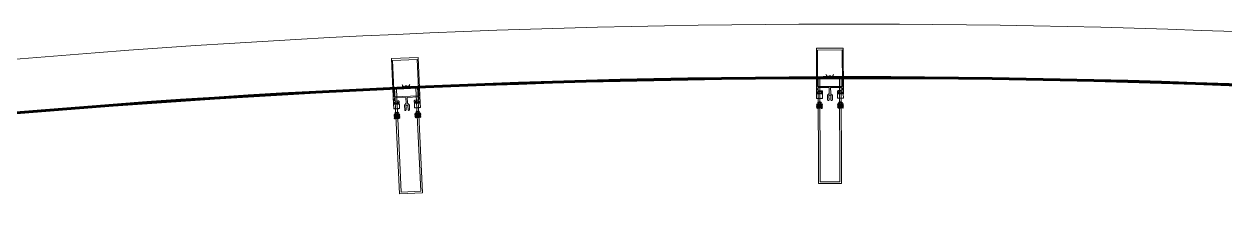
# Model space of a CAD drawing. Header units: millimetres. Extents: x 8275 to 147087, y -297470 to -191881.
# Drawn here: x 76719 to 80101, y -247858 to -247287 of the extents above; entities that cross this region are included whole.
import ezdxf

# ---------------------------------------------------------------- set-up
doc = ezdxf.new("R2010")
doc.units = ezdxf.units.MM
doc.header["$LTSCALE"] = 250
doc.header["$MEASUREMENT"] = 0
doc.layers.add('hatch', color=9, linetype='Continuous', lineweight=0)
doc.layers.add('win', color=4, linetype='Continuous', lineweight=20)

msp = doc.modelspace()

# ---------------------------------------------------------------- hatches: boundary and pattern name
at = {"layer": 'hatch', "extrusion": (1.065102395951972e-05, -0.002688804575537466, 0.9999963851017215)}
h = msp.add_hatch(dxfattribs=at)
h.set_pattern_fill('AR-HBONE', color=256, scale=0.4111842104963491, angle=-3.981092471524111e-21, style=0)
h.set_pattern_definition([(45, (-6686.604069098976, -321391.5690825591), (1.826026250645192e-16, 2.326009148470442), [4.934210525956189, -1.644736841985396]), (135, (-6685.44106452461, -321390.4060779848), (1.826026250645192e-16, 2.326009148470442), [4.934210525956189, -1.644736841985396])])
h.paths.add_polyline_path([(78956.29222888083, -247510.0362397839), (78956.30037286648, -247512.0921447052), (78961.78278598798, -247512.0704274246), (78961.77464201071, -247510.0145224918)], flags=16)
h.paths.add_polyline_path([(79020.6017960287, -247509.7814926672), (79020.6099400041, -247511.8373975775), (79015.12752687887, -247511.8591148586), (79015.11938289416, -247509.8032099368)], flags=16)
edge = h.paths.add_edge_path()
edge.add_arc((78966.62825862181, -247524.2599392514), 0.6853070175936381, -179.7730375600463, 0.22696243995380883, ccw=False)
edge.add_arc((78965.25765533795, -247524.2653685717), 0.6853070175936381, -179.7730375600463, 0.22696243995380883, ccw=False)
edge.add_arc((78963.88705205687, -247524.2707978919), 0.6853070184712208, -179.77303763675252, 0.22696236324748043, ccw=False)
edge.add_arc((78962.51644876928, -247524.276227212), 0.6853070185111109, -179.7730374866751, 0.22696251332502015, ccw=False)
edge.add_arc((78961.14584548728, -247524.2816565325), 0.6853070167758907, -179.77303733076133, 0.2269626692386737, ccw=False)
edge.add_arc((78959.775242209, -247524.2870858528), 0.6853070175936381, -179.7730375600463, 0.22696243995380883, ccw=False)
edge.add_arc((78958.404638927, -247524.2925151729), 0.6853070175936381, -179.77303755921253, 0.2269624407874744, ccw=False)
edge.add_arc((78957.03403564406, -247524.2979444932), 0.685307018531056, -179.7730374866751, 0.22696251332502015, ccw=False)
edge.add_arc((78955.66343236671, -247524.3033738134), 0.6853070148412199, -179.77303762841484, 0.22696237158521626, ccw=False)
edge.add_arc((78954.29282908377, -247524.3088031337), 0.6853070203261112, -179.77303749084388, 0.22696250915612382, ccw=False)
edge.add_arc((78952.92222579618, -247524.3142324537), 0.6853070175936381, -179.7730375600463, 0.22696243995380883, ccw=False)
edge.add_arc((78951.5516225179, -247524.319661774), 0.6853070149010551, -179.77303747666997, 0.22696252333008715, ccw=False)
edge.add_line((78950.86632087876, -247524.3223764341), (78950.8179597366, -247512.1138619772))
edge.add_line((78950.81795974125, -247512.1138619867), (78954.65564893422, -247512.09865989))
edge.add_line((78954.6556489305, -247512.0986598897), (78954.64750494485, -247510.0427549589))
edge.add_line((78954.64750494485, -247510.0427549682), (78952.86572067768, -247510.0498130846))
edge.add_line((78952.86572067675, -247510.0498130847), (78954.50033735999, -247506.6167759617))
edge.add_line((78954.50033736185, -247506.6167759618), (78963.4305998362, -247506.5814008517))
edge.add_line((78963.43059983433, -247506.5814008494), (78965.2011502148, -247510.0009492003))
edge.add_line((78965.2011502148, -247510.0009492025), (78963.41936594763, -247510.0080073188))
edge.add_line((78963.41936594856, -247510.0080073189), (78963.42750992955, -247512.0639122406))
edge.add_line((78963.42750992862, -247512.0639122404), (78967.26519911786, -247512.0487101438))
edge.add_line((78967.26519911693, -247512.0487101433), (78967.31356052452, -247524.2572929122))
edge.add_arc((79010.37843815194, -247524.0012114781), 0.6853070175936381, 180.2269625099901, 360.22696250999)
edge.add_arc((79011.7490414358, -247523.9957821583), 0.6853070175936381, 180.2269625099901, 360.22696250999)
edge.add_arc((79013.11964471781, -247523.9903528378), 0.6853070184512756, 180.2269625866963, 360.2269625866962)
edge.add_arc((79014.4902480054, -247523.9849235174), 0.685307018531056, 180.2269624366188, 360.2269624366191)
edge.add_arc((79015.86085128461, -247523.9794941974), 0.6853070167758907, 180.2269622807051, 360.2269622807054)
edge.add_arc((79017.23145456568, -247523.9740648772), 0.6853070175936381, 180.2269625099901, 360.22696250999)
edge.add_arc((79018.60205784396, -247523.9686355568), 0.6853070176135833, 180.2269625091563, 360.2269625091562)
edge.add_arc((79019.97266113249, -247523.9632062371), 0.6853070185111109, 180.2269624366188, 360.2269624366191)
edge.add_arc((79021.34326440984, -247523.9577769167), 0.6853070148611651, 180.2269625783587, 360.2269625783586)
edge.add_arc((79022.71386769184, -247523.9523475961), 0.6853070203261112, 180.2269624407876, 360.2269624407879)
edge.add_arc((79024.08447098036, -247523.9469182763), 0.6853070175936381, 180.2269625099901, 360.22696250999)
edge.add_arc((79025.45507425585, -247523.9414889558), 0.6853070149210002, 180.2269624266137, 360.2269624266139)
edge.add_line((79026.14037589592, -247523.9387742957), (79026.09235313119, -247511.8156802984))
edge.add_line((79026.09235313025, -247511.8156802968), (79022.25466394101, -247511.8308823935))
edge.add_line((79022.25466394101, -247511.8308823935), (79022.24651996003, -247509.7749774719))
edge.add_line((79022.24651996003, -247509.7749774716), (79024.02830422812, -247509.7679193552))
edge.add_line((79024.02830423092, -247509.7679193671), (79022.36654094563, -247506.3479400728))
edge.add_line((79022.36654094936, -247506.3479400721), (79013.43627847501, -247506.3833152007))
edge.add_line((79013.43627847315, -247506.3833151914), (79011.69287469008, -247509.8167832394))
edge.add_line((79011.69287469101, -247509.8167832375), (79013.47465895818, -247509.8097251211))
edge.add_line((79013.47465895818, -247509.8097251325), (79013.4828029401, -247511.8656300541))
edge.add_line((79013.4828029373, -247511.8656300537), (79009.64511374806, -247511.8808321504))
edge.add_line((79009.64511375458, -247511.8808321506), (79009.69313679033, -247524.0039944688))
at = {"layer": 'hatch', "extrusion": (0.0001252760256707804, -0.002685905695873427, 0.9999963851017214)}
h = msp.add_hatch(dxfattribs=at)
h.set_pattern_fill('AR-HBONE', color=256, scale=0.4111842104963557, angle=-2.426570649309934e-20, style=0)
h.set_pattern_definition([(45, (-6685.308676708111, -321391.5408851135), (1.826014860389563e-16, 2.326009148470477), [4.934210525956261, -1.644736841985423]), (135, (-6684.145672133745, -321390.3778805391), (1.826014860389563e-16, 2.326009148470477), [4.934210525956261, -1.644736841985423])])
h.paths.add_polyline_path([(77765.92698897506, -247539.2407403777), (77766.02277746788, -247541.294428751), (77771.49927979606, -247541.0389927814), (77771.40349131069, -247538.9853043964)], flags=16)
h.paths.add_polyline_path([(77830.16722157682, -247536.2444363263), (77830.26301006033, -247538.2981246889), (77824.78650773028, -247538.5535606589), (77824.69071923653, -247536.4998722853)], flags=16)
edge = h.paths.add_edge_path()
edge.add_arc((77776.86003706502, -247553.0108382998), 0.6853070175936512, -177.32953576583395, 2.6704642341661042, ccw=False)
edge.add_arc((77775.49091148088, -247553.0746972925), 0.6853070175936512, -177.32953576583395, 2.6704642341661042, ccw=False)
edge.add_arc((77774.12178589767, -247553.1385562849), 0.6853070184712339, -177.32953584254017, 2.6704641574598895, ccw=False)
edge.add_arc((77772.75266030888, -247553.2024152775), 0.685307018511124, -177.32953569246274, 2.6704643075373156, ccw=False)
edge.add_arc((77771.38353472567, -247553.2662742704), 0.6853070167759038, -177.3295355365491, 2.670464463451026, ccw=False)
edge.add_arc((77770.01440914618, -247553.3301332627), 0.6853070175936512, -177.32953576583395, 2.6704642341661042, ccw=False)
edge.add_arc((77768.64528356298, -247553.3939922552), 0.6853070175936512, -177.32953576500017, 2.6704642349998267, ccw=False)
edge.add_arc((77767.27615797883, -247553.4578512477), 0.6853070185310691, -177.32953569246274, 2.6704643075373156, ccw=False)
edge.add_arc((77765.90703239842, -247553.52171024), 0.685307014841233, -177.3295358342026, 2.6704641657975117, ccw=False)
edge.add_arc((77764.53790681521, -247553.5855692325), 0.6853070203261243, -177.32953569663164, 2.6704643033684192, ccw=False)
edge.add_arc((77763.16878122548, -247553.6494282251), 0.6853070175936512, -177.32953576583395, 2.6704642341661042, ccw=False)
edge.add_arc((77761.799655646, -247553.7132872175), 0.6853070149010682, -177.32953568245762, 2.6704643175423826, ccw=False)
edge.add_line((77761.11509285672, -247553.7452167136), (77760.54627513225, -247541.5498647121))
edge.add_line((77760.54627513784, -247541.5498647215), (77764.37982677566, -247541.3710595423))
edge.add_line((77764.37982677101, -247541.3710595421), (77764.28403827632, -247539.3173711593))
edge.add_line((77764.28403827726, -247539.3173711688), (77762.5041750175, -247539.4003878591))
edge.add_line((77762.50417501843, -247539.4003878591), (77763.99094054653, -247535.9007816161))
edge.add_line((77763.99094054653, -247535.9007816162), (77772.9115749727, -247535.4847038501))
edge.add_line((77772.91157496991, -247535.4847038478), (77774.82630526825, -247538.8256569243))
edge.add_line((77774.82630526731, -247538.8256569265), (77773.04644200756, -247538.9086736169))
edge.add_line((77773.04644201035, -247538.9086736169), (77773.14223050038, -247540.9623619906))
edge.add_line((77773.14223049852, -247540.9623619905), (77776.97578213262, -247540.7835568115))
edge.add_line((77776.97578213076, -247540.7835568111), (77777.54460303197, -247552.9789770512))
edge.add_arc((77820.5594060029, -247550.8870907715), 0.6853070175936512, 182.6704643042023, 362.6704643042021)
edge.add_arc((77821.92853158704, -247550.8232317793), 0.6853070175936512, 182.6704643042023, 362.6704643042021)
edge.add_arc((77823.29765717025, -247550.7593727865), 0.6853070184512887, 182.6704643809085, 362.6704643809084)
edge.add_arc((77824.66678275997, -247550.6955137936), 0.6853070185310691, 182.670464230831, 362.6704642308313)
edge.add_arc((77826.03590834039, -247550.6316548014), 0.6853070167759038, 182.6704640749173, 362.6704640749176)
edge.add_arc((77827.4050339236, -247550.567795809), 0.6853070175936512, 182.6704643042023, 362.6704643042021)
edge.add_arc((77828.77415950308, -247550.5039368165), 0.6853070176135964, 182.6704643033685, 362.6704643033684)
edge.add_arc((77830.14328509188, -247550.4400778242), 0.685307018511124, 182.670464230831, 362.6704642308313)
edge.add_arc((77831.51241067136, -247550.3762188317), 0.6853070148611782, 182.6704643725709, 362.6704643725707)
edge.add_arc((77832.8815362555, -247550.3123598389), 0.6853070203261243, 182.6704642349998, 362.6704642350002)
edge.add_arc((77834.25066184523, -247550.2485008466), 0.6853070175936512, 182.6704643042023, 362.6704643042021)
edge.add_arc((77835.61978742192, -247550.184641854), 0.6853070149210133, 182.6704642208259, 362.6704642208262)
edge.add_line((77836.30435021306, -247550.1527123578), (77835.73951239316, -247538.0426887207))
edge.add_line((77835.73951239316, -247538.0426887192), (77831.90596075906, -247538.2214938982))
edge.add_line((77831.90596075999, -247538.2214938981), (77831.81017226996, -247536.1678055244))
edge.add_line((77831.81017226996, -247536.1678055241), (77833.59003552972, -247536.0847888337))
edge.add_line((77833.59003553251, -247536.0847888455), (77831.78397504232, -247532.7387671641))
edge.add_line((77831.78397504604, -247532.7387671634), (77822.8633406208, -247533.1548449479))
edge.add_line((77822.86334061893, -247533.1548449386), (77821.26790527898, -247536.6595197684))
edge.add_line((77821.26790527898, -247536.6595197666), (77823.04776853873, -247536.5765030762))
edge.add_line((77823.04776853966, -247536.5765030875), (77823.14355702969, -247538.6301914612))
edge.add_line((77823.14355702783, -247538.630191461), (77819.31000539372, -247538.80899664))
edge.add_line((77819.31000540024, -247538.8089966399), (77819.8748464034, -247550.9190885242))

# ---------------------------------------------------------------- linework, layer by layer
at = {"layer": 'win', "extrusion": (1.065102395966138e-05, -0.00268880457553745, 0.9999963851017215)}
for p, q in [((78977.15637209686, -247428.5977975088, -11300.6378476528), (78978.53240466071, -247429.9629665407, -11300.6378476528)), ((78978.55412178254, -247435.4453598411, -11300.6378476528), (78977.18894778145, -247436.8213874747, -11300.6378476528)), ((78978.53240466071, -247429.9629665407, -11300.6378476528), (78978.55412178254, -247435.4453598411, -11300.6378476528)), ((78999.08602460427, -247428.5109286989, -11300.6378476528), (78997.72085060319, -247429.8869563209, -11300.6378476528)), ((78997.72085060319, -247429.8869563209, -11300.6378476528), (78997.74256772595, -247435.3693496328, -11300.6378476528)), ((78997.74256772595, -247435.3693496328, -11300.6378476528), (78999.11860029539, -247436.7345186648, -11300.6378476528))]:
    msp.add_line(p, q, dxfattribs=at)
at = {"layer": 'win', "extrusion": (0.0001252760256709213, -0.002685905695873425, 0.9999963851017215)}
for p, q in [((77783.26247330895, -247457.0097207892, -11300.6378476528), (77784.69545743568, -247458.3149826768, -11300.6378476528)), ((77784.95089155948, -247463.791465247, -11300.6378476528), (77783.64562449558, -247465.2244446596, -11300.6378476528)), ((77784.69545743568, -247458.3149826768, -11300.6378476528), (77784.95089155948, -247463.791465247, -11300.6378476528)), ((77805.1684828098, -247455.9879805945, -11300.6378476528), (77803.86321574776, -247457.4209599955, -11300.6378476528)), ((77803.86321574776, -247457.4209599955, -11300.6378476528), (77804.11864987155, -247462.8974425772, -11300.6378476528)), ((77804.11864987155, -247462.8974425772, -11300.6378476528), (77805.55163400387, -247464.202704465, -11300.6378476528))]:
    msp.add_line(p, q, dxfattribs=at)
at = {"layer": 'win', "extrusion": (1.065102395966138e-05, -0.00268880457553745, 0.9999963851017215), "elevation": -10436.58767285395}
msp.add_lwpolyline([(78991.23328242404, -247521.2740148322), (78991.7836954663, -247521.8200844132), (78991.23762587292, -247522.3704974527), (78991.24848452189, -247525.111704022), (78991.79889756016, -247525.6577736005), (78991.25282797862, -247526.2081866449), (78991.26368661743, -247528.9493932108), (78991.81985317694, -247529.501170909, 0.9606708062894292), (78995.37712525936, -247529.344286231), (78995.32719149555, -247516.7387707124, 0.1989123673796638), (78994.59768836106, -247514.9971399214), (78991.23248448242, -247511.6584917586, -0.1989123673796519), (78990.50298134997, -247509.9168609648), (78990.44048024237, -247494.1387845019), (79020.8678730942, -247494.0182535934, -0.414213562373095), (79023.34473177113, -247496.4755667187), (79023.36047680076, -247500.4503162468, -0.414213562373095), (79020.903163675, -247502.9271749249), (79012.13130267557, -247502.9619225825, 0.414213562373095), (79009.67398953781, -247505.4387812596), (79009.69950734923, -247511.8806166781), (79013.53719654206, -247511.8654145926), (79013.52905255508, -247509.8095096597), (79011.74726828063, -247509.816567788), (79011.73369498242, -247506.3900595793), (79024.06912452681, -247506.3411956972), (79024.08269782382, -247509.7677038948), (79022.30091355041, -247509.7747620217), (79022.30905753853, -247511.8306669322), (79026.14674672094, -247511.8154648347), (79025.63693287697, -247383.1067703542), (78950.25375240033, -247383.4053829686), (78950.76356624378, -247512.1140774589), (78954.60125543112, -247512.0988753635), (78954.59311144207, -247510.0429704298), (78952.81132717765, -247510.0500285579), (78952.79775388655, -247506.6235203491), (78965.13318341321, -247506.5746564678), (78965.14675671785, -247510.0011646756), (78963.36497245135, -247510.0082227926), (78963.37311643091, -247512.0641277141), (78967.21080562331, -247512.0489256059), (78967.18528781057, -247505.6070901877, 0.414213562373095), (78964.70842913314, -247503.1497770546), (78955.93656813313, -247503.1845247133, -0.414213562373095), (78953.45970944184, -247500.7272115787), (78953.44396441887, -247496.7524620631, -0.414213562373095), (78955.90127754667, -247494.2756033718), (78986.32867040217, -247494.1550724632), (78986.39117150693, -247509.933148926, -0.1989123673796519), (78985.67548917547, -247511.6805044798), (78982.33684101889, -247515.0457083569, 0.1989123673796638), (78981.62115867625, -247516.793063921), (78981.67109244203, -247529.3985794336, 0.9606708062894292), (78985.22949580177, -247529.527277047), (78985.78127349452, -247528.971110481), (78985.77041486427, -247526.2299039256), (78985.22000181464, -247525.683834338), (78985.76607139339, -247525.133421291), (78985.7552127547, -247522.3922147342), (78985.2047997225, -247521.8461451496), (78985.75086930495, -247521.2957321027), (78985.7400106628, -247518.5545255466), (78985.18959761923, -247518.0084559587), (78988.46601511724, -247514.7059777157), (78991.76849336336, -247517.9823952219), (78991.22242378598, -247518.5328082652)], format="xyb", close=True, dxfattribs=at)
for points in [[(78953.0166762457, -247388.8769374578), (78953.42333299752, -247491.5441695856), (79023.32410035758, -247491.2672742544), (79022.91744359983, -247388.6000421157)], [(78956.29222892819, -247510.0362397895), (78956.30037291939, -247512.0921447122), (78961.78278603578, -247512.0704274295), (78961.7746420607, -247510.0145224996)], [(79020.60179607246, -247509.7814926737), (79020.60994005045, -247511.837397583), (79015.127526932, -247511.859114865), (79015.11938294016, -247509.8032099426)]]:
    msp.add_lwpolyline(points, close=True, dxfattribs=at)
at = {"layer": 'win', "extrusion": (0.0001252760256709213, -0.002685905695873425, 0.9999963851017215), "elevation": -10438.28572942128}
msp.add_lwpolyline([(77801.31538611726, -247548.9786127156), (77801.88857995192, -247549.5007193477), (77801.36647330654, -247550.0739131774), (77801.4941912977, -247552.8121643492), (77802.06738512724, -247553.3342709793), (77801.5452784935, -247553.9074648135), (77801.67299647444, -247556.6457159822), (77802.2521819544, -247557.1732802451, 0.9606708062894292), (77805.7995309286, -247556.8648766762), (77805.21221617566, -247544.2729516343, 0.1989123673796638), (77804.40912326348, -247542.5640062254), (77800.9046385275, -247539.3718665946, -0.1989123673796519), (77800.10154562054, -247537.6629211825), (77799.36641527775, -247521.9018556532), (77829.76100321779, -247520.4841860202, -0.414213562373095), (77832.34037545064, -247522.8336658785), (77832.52556652782, -247526.8041300806, -0.414213562373095), (77830.17608666787, -247529.3835023108), (77821.41368294081, -247529.7921998708, 0.414213562373095), (77819.06420307068, -247532.371572101), (77819.3643403409, -247538.8064623358), (77823.19789197565, -247538.627657168), (77823.10210347989, -247536.5739687833), (77821.32224021669, -247536.6569854856), (77821.16259273775, -247533.2341715236), (77833.4847229953, -247532.6594405909), (77833.6443704732, -247536.082254542), (77831.86450720493, -247536.165271243), (77831.96029570256, -247538.2189596053), (77835.79384733147, -247538.0401544259), (77829.79710157833, -247409.4702240945), (77754.49519452087, -247412.9824686827), (77760.49194027107, -247541.552399024), (77764.32549190486, -247541.373593846), (77764.2297034113, -247539.3199054606), (77762.44984015067, -247539.4029221624), (77762.29019267735, -247535.9801082002), (77774.61232291916, -247535.4053772688), (77774.77197040227, -247538.8281912295), (77772.9921071438, -247538.9112079206), (77773.08789563079, -247540.9648962943), (77776.92144727094, -247540.7860911039), (77776.62130999852, -247534.3512008692, 0.414213562373095), (77774.04193776427, -247532.0017210031), (77765.27953403765, -247532.4104185639, -0.414213562373095), (77762.70016179529, -247530.0609386975), (77762.51497072134, -247526.0904745074, -0.414213562373095), (77764.864450583, -247523.5111022638), (77795.25903853143, -247522.0934326307), (77795.99416886942, -247537.8544981605, -0.1989123673796519), (77795.35363442336, -247539.6307774895), (77792.16149479583, -247543.135262226, 0.1989123673796638), (77791.52096034221, -247544.9115415656), (77792.10827509336, -247557.5034666015, 0.9606708062894292), (77795.66892988629, -247557.4803374261), (77796.19649414494, -247556.9011519414), (77796.06877617267, -247554.1629007827), (77795.49558233196, -247553.6407941437), (77796.01768896182, -247553.0676003073), (77795.88997098115, -247550.3293491477), (77795.31677715972, -247549.8072425108), (77795.83888378959, -247549.2340486745), (77795.71116581155, -247546.4957975161), (77795.13797197145, -247545.9736908766), (77798.27061177937, -247542.5345278967), (77801.70977476731, -247545.667167713), (77801.18766813811, -247546.2403615458)], format="xyb", close=True, dxfattribs=at)
at = {"layer": 'win', "extrusion": (0.0001252760256709213, -0.002685905695873425, 0.9999963851017215)}
for points, elevation in [([(77757.48888165933, -247418.3312530328), (77762.27230654738, -247520.8877972848), (77832.09771128102, -247517.6309886686), (77827.31428638301, -247415.0744444059)], -10438.28572942129), ([(77765.92698901077, -247539.2407403826), (77766.02277750999, -247541.294428757), (77771.49927983443, -247541.0389927859), (77771.40349135119, -247538.9853044036)], -10438.28572942129), ([(77830.16722161112, -247536.2444363321), (77830.26301009911, -247538.2981246938), (77824.78650777368, -247538.5535606647), (77824.6907192725, -247536.4998722905)], -10438.28572942128)]:
    msp.add_lwpolyline(points, close=True, dxfattribs=dict(at, elevation=elevation))
at = {"layer": 'win', "elevation": -11300.6378476528}
for points in [[(79021.16296130558, -247735.5661363145), (79019.97459598957, -247435.568490011), (78954.9751059576, -247435.8259691624), (78956.16347127175, -247735.8236154666)], [(79016.14319444494, -247730.5859816311), (79014.99444130575, -247440.5882568713), (78959.9948728173, -247440.8061238455), (78961.14362595556, -247730.8038486058)], [(77840.99026396824, -247761.7913377437), (77827.01285811095, -247462.1171277668), (77762.08344594901, -247465.1455657023), (77776.06085180538, -247764.8197756798)], [(77835.76273703715, -247757.0297243415), (77822.25124470843, -247467.3446546975), (77767.3109728801, -247469.9071791043), (77780.82246520696, -247759.5922487487)]]:
    msp.add_lwpolyline(points, close=True, dxfattribs=at)
at = {"layer": 'win', "extrusion": (1.065102395966138e-05, -0.00268880457553745, 0.9999963851017215)}
for points, elevation in [([(78967.31356030883, -247524.2572245986, -0.9999999999999999), (78965.94295702652, -247524.2626539189, -0.9999999999999999), (78964.57235374984, -247524.2680832392, -0.9999999999999999), (78963.20175046162, -247524.2735125594, -0.9999999999999999), (78961.8311471808, -247524.2789418793, -0.9999999999999999), (78960.46054389754, -247524.284371207, -0.9999999999999999), (78959.08994060793, -247524.289800519, -0.9999999999999999), (78957.7193373285, -247524.295229839, -0.9999999999999999), (78956.34873405275, -247524.3006591608, -0.9999999999999999), (78954.97813077006, -247524.3060884803, -0.9999999999999999), (78953.60752749298, -247524.311517802, -0.9999999999999999), (78952.23692420807, -247524.3169471213, -0.9999999999999999), (78950.86632092984, -247524.3223764411), (78950.81795978818, -247512.1138619919), (78954.60125542856, -247512.0988753572), (78954.59311144416, -247510.0429704356), (78952.86572072837, -247510.0498130908), (78954.50033740797, -247506.6167759682), (78963.43059989321, -247506.5814008568), (78965.20115026484, -247510.0009492084), (78963.36497245345, -247510.008222792), (78963.37311642934, -247512.0641277136), (78967.26519916386, -247512.0487101485), (78967.31356056794, -247524.2572929253)], -10436.58767285393), ([(79009.69313656104, -247524.0039261443, 0.9999999999999999), (79011.06373984495, -247523.9984968243, 0.9999999999999999), (79012.43434311918, -247523.9930675029, 0.9999999999999999), (79013.80494641147, -247523.987638184, 0.9999999999999999), (79015.17554970091, -247523.9822088642, 0.9999999999999999), (79016.54615297428, -247523.9767795427, 0.9999999999999999), (79017.91675625423, -247523.9713502227, 0.9999999999999999), (79019.28735953644, -247523.9659209031, 0.9999999999999999), (79020.65796281263, -247523.9604915822, 0.9999999999999999), (79022.02856609908, -247523.9550622625, 0.9999999999999999), (79023.39916938222, -247523.9496329416, 0.9999999999999999), (79024.7697726654, -247523.9442036213, 0.9999999999999999), (79026.14037594009, -247523.9387743011), (79026.09235317205, -247511.8156803017), (79022.25466398838, -247511.8308823992), (79022.24652000597, -247509.7749774775), (79024.02830427006, -247509.7679193724), (79022.36654099543, -247506.3479400777), (79013.43627851598, -247506.3833151958), (79011.69287473505, -247509.8167832434), (79013.47465901043, -247509.8097251388), (79013.48280298807, -247511.8656300599), (79009.64511380295, -247511.8808321567), (79009.69313683473, -247524.0039944651)], -10436.58767285395)]:
    msp.add_lwpolyline(points, format="xyb", dxfattribs=dict(at, elevation=elevation))
at = {"layer": 'win', "extrusion": (0.0001252760256709213, -0.002685905695873425, 0.9999963851017215)}
for points, elevation in [([(77777.54459989384, -247552.9789088098, -0.9999999999999999), (77776.17547430794, -247553.0427678025, -0.9999999999999999), (77774.80634873017, -247553.106626795, -0.9999999999999999), (77773.43722314227, -247553.1704857874, -0.9999999999999999), (77772.06809756042, -247553.23434478, -0.9999999999999999), (77770.69897197674, -247553.29820378, -0.9999999999999999), (77769.32984638798, -247553.3620627646, -0.9999999999999999), (77767.9607208038, -247553.4259217569, -0.9999999999999999), (77766.59159522687, -247553.4897807504, -0.9999999999999999), (77765.22246964421, -247553.5536397424, -0.9999999999999999), (77763.8533440619, -247553.617498736, -0.9999999999999999), (77762.48421847839, -247553.6813577279, -0.9999999999999999), (77761.11509289498, -247553.7452167197), (77760.54627517328, -247541.5498647259), (77764.32549190335, -247541.3735938396), (77764.22970341444, -247539.3199054661), (77762.50417505851, -247539.4003878645), (77763.99094058685, -247535.9007816219), (77772.91157501937, -247535.4847038542), (77774.82630530697, -247538.8256569315), (77772.99210714601, -247538.9112079199), (77773.08789562939, -247540.9648962937), (77776.9757821651, -247540.7835568157), (77777.54460306682, -247552.9789770636)], -10438.2857294213), ([(77819.87484324834, -247550.9190202733, 0.9999999999999999), (77821.24396883676, -247550.8551612809, 0.9999999999999999), (77822.6130944114, -247550.7913022875, 0.9999999999999999), (77823.9822200024, -247550.727443296, 0.9999999999999999), (77825.35134559362, -247550.6635843033, 0.9999999999999999), (77826.72047116823, -247550.59972531, 0.9999999999999999), (77828.08959674675, -247550.5358663177, 0.9999999999999999), (77829.4587223329, -247550.4720073258, 0.9999999999999999), (77830.8278479135, -247550.408148333, 0.9999999999999999), (77832.19697349866, -247550.3442893406, 0.9999999999999999), (77833.56609908621, -247550.2804303474, 0.9999999999999999), (77834.93522466793, -247550.2165713548, 0.9999999999999999), (77836.30435024764, -247550.1527123629), (77835.73951242937, -247538.0426887238), (77831.90596079997, -247538.2214939033), (77831.81017230924, -247536.1678055294), (77833.5900355671, -247536.0847888505), (77831.78397508501, -247532.7387671684), (77822.86334065231, -247533.1548449426), (77821.26790531568, -247536.6595197719), (77823.0477685812, -247536.576503093), (77823.14355706869, -247538.6301914664), (77819.31000544027, -247538.8089966451), (77819.87484643575, -247550.9190885202)], -10438.28572942129)]:
    msp.add_lwpolyline(points, format="xyb", dxfattribs=dict(at, elevation=elevation))
at = {"layer": 'win'}
for centre, radius, start, end in [((79039.741937757, -275152.4250492104, -11300.6378476528), 27865.690621869, 87.56550421341154, 99.99827944365552), ((79057.39037479786, -275610.0142583185, -11300.6378476528), 28175.46286549327, 87.464625469512, 99.87206680783908), ((79057.39037052309, -275610.014266616, -11300.6378476528), 28174.46287536135, 87.46462207777766, 99.87206231232855), ((79057.39036624832, -275610.0142749184, -11300.6378476528), 28173.46288523441, 87.4646186860433, 99.87205784388856), ((79057.39036197262, -275610.0142832171, -11300.6378476528), 28172.46289510389, 87.46461529430893, 99.87205334836985), ((79057.39035769785, -275610.0142915208, -11300.6378476528), 28171.46290497834, 87.46461187586816, 99.87204885285949), ((79057.39035342215, -275610.0142998207, -11300.6378476528), 28170.4629148492, 87.46460848413379, 99.8720443573409), ((79057.39034914551, -275610.0143081255, -11300.6378476528), 28169.46292472514, 87.46460509239941, 99.8720398618306)]:
    msp.add_arc(centre, radius, start, end, dxfattribs=at)
at = {"layer": 'win', "extrusion": (1.065102395966138e-05, -0.00268880457553745, 0.9999963851017215)}
for centre, radius, start, end in [((78988.49178135615, -247521.2105273203, -10634.29881483097), 56.02831096297897, 78.9411647216523, 101.5127602086263), ((78988.50249931474, -247523.916218445, -10634.29153961583), 59.50225788623588, 80.59940271164292, 99.85452224149368), ((78981.74046730249, -247486.0969474135, -10634.3933006355), 23.68932309987656, 90.80962635448395, 97.45882379311134), ((78981.36172436696, -247474.7054789824, -10634.42393421267), 11.84415585990497, 89.49658215393713, 103.1483034626247), ((78982.22699249854, -247482.0035040994, -10634.40430196237), 18.66373521831405, 91.68894585198044, 100.9883095746261), ((78985.33725370585, -247501.7387409697, -10634.35120444765), 38.16461497224456, 95.03314326197885, 100.0588776351112), ((78988.50598327187, -247524.7957260036, -10634.28917474622), 60.98800946245647, 81.17590813401918, 99.27801681765101), ((78989.27134170441, -247718.0064288631, -10633.76965889448), 254.6448962107594, 89.41649791192962, 91.03742703003346), ((78988.57527973343, -247542.2892737848, -10634.2421371068), 79.43733587598572, 87.7927746332059, 92.66115008393554), ((78988.50425606308, -247524.3597016831, -10634.29034715304), 61.98307333192854, 87.2387191679993, 93.21520579146137), ((78988.39150305597, -247495.8957984864, -10634.36688250381), 34.0854521669411, 85.61412654376286, 94.83979841856667), ((78992.76203672952, -247490.9515561034, -10634.3801301024), 27.34609378610929, 79.25613285366835, 86.2567331062273), ((78994.02989685374, -247484.9729427684, -10634.3961919793), 21.72982308732188, 79.85368447333676, 87.78494661060726), ((78995.30393570522, -247472.2669283553, -10634.43034252258), 9.462229877207651, 74.35182902440584, 91.50576946676381), ((78994.62692782715, -247477.9864222421, -10634.41497107652), 15.63818546316107, 78.08977497074062, 88.22334652478703)]:
    msp.add_arc(centre, radius, start, end, dxfattribs=at)
at = {"layer": 'win', "extrusion": (0.0001252760256709213, -0.002685905695873425, 0.9999963851017215)}
for centre, radius, start, end in [((77798.57367102403, -247549.0320647034, -10626.03657841325), 56.02831096297897, 81.38466653059724, 103.9562620188212), ((77798.69973428687, -247551.7348387212, -10626.0293031981), 59.50225788623588, 83.04290448966981, 102.2980240424243), ((77790.33145534895, -247514.238248931, -10626.13106421778), 23.68932309987656, 93.25312817003815, 99.9023255859479), ((77789.46739035305, -247502.8732856264, -10626.16169779497), 11.84415585990497, 91.94008392120914, 105.5918052571446), ((77790.64301738319, -247510.1277849631, -10626.14206554465), 18.66373521831405, 94.1324476526638, 103.4318113909182), ((77794.59184711, -247529.7124739544, -10626.08896802993), 38.16461497224456, 97.47664506616665, 102.5023794345404), ((77798.74071219726, -247552.61339805, -10626.02693832849), 60.98800946245647, 83.6194099438766, 101.7215185997627), ((77807.74276332979, -247745.6157932386, -10625.50742247677), 254.6448962107594, 91.85999969855392, 93.48092882836706), ((77799.55576950805, -247570.088085388, -10625.97990068907), 79.43733587598572, 90.23627643381012, 95.10465187080902), ((77798.72039699853, -247552.1778438239, -10626.02811073533), 61.98307333192854, 89.68222097771614, 95.65870756178583), ((77797.3942100562, -247523.7446286234, -10626.10464608608), 34.0854521669411, 88.057628315836, 97.28330020989522), ((77801.54997586871, -247518.6185474859, -10626.11789368468), 27.34609378610929, 81.69963464584232, 88.70023489844515), ((77802.56178964133, -247512.5913159825, -10626.13395556158), 21.72982308732188, 82.29718627665785, 90.22844841230187), ((77803.29295899007, -247499.8425368786, -10626.16810610485), 9.462229877207651, 76.79533081250865, 93.94927125671232), ((77802.86041287596, -247505.5856940114, -10626.1527346588), 15.63818546316107, 80.53327679062889, 90.6668483109202)]:
    msp.add_arc(centre, radius, start, end, dxfattribs=at)

doc.saveas('drawing.dxf')
